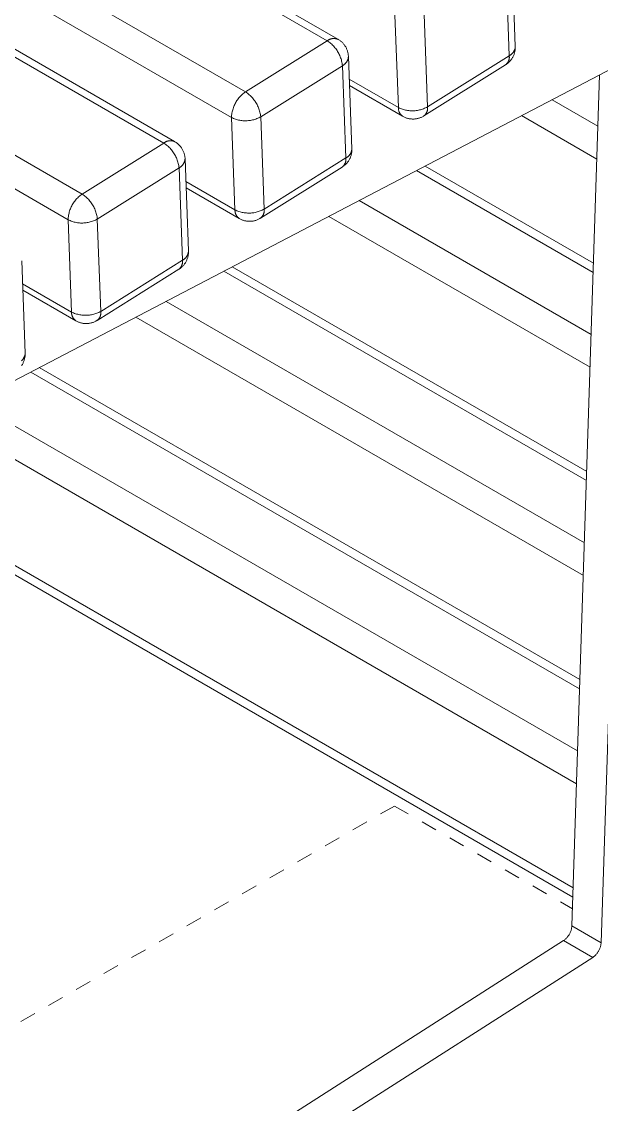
# Model space of a CAD drawing. Header units: inches. Extents: x -16 to 183, y -17 to 123.
# Drawn here: x 44.18 to 47.81, y 3.63 to 10.42 of the extents above; entities that cross this region are included whole.
import ezdxf

# ---------------------------------------------------------------- set-up
doc = ezdxf.new("R2010")
doc.units = ezdxf.units.IN
doc.linetypes.add('HIDDEN', pattern=[1.905, 1.27, -0.635])
doc.layers.add('ZANO_R', color=7, linetype='Continuous', lineweight=0)
doc.layers.add('ZANO_R_przerywana', color=250, linetype='HIDDEN', lineweight=0)

msp = doc.modelspace()

# ---------------------------------------------------------------- linework, layer by layer
at = {"layer": 'ZANO_R'}
for p, q in [((46.08994, 10.29542), (13.35963, 29.19227)), ((13.42876, 29.20065), (46.1574, 10.30476)), ((12.84811, 28.87198), (45.57842, 9.97513)), ((45.49094, 9.81468), (12.76062, 28.71154)), ((12.4057, 28.56006), (45.13434, 9.66417)), ((45.06689, 9.65483), (12.33658, 28.55169)), ((11.82505, 28.23139), (44.55537, 9.33454)), ((44.46788, 9.1741), (11.73757, 28.07095)), ((47.24606, 10.83759), (47.26767, 10.25971)), ((47.2299, 10.2018), (47.20828, 10.77998)), ((46.53561, 9.87709), (46.51399, 10.45527)), ((46.69676, 10.45968), (46.71838, 9.88151)), ((45.57842, 9.97513), (46.08994, 10.29542)), ((46.08994, 10.29542), (46.09177, 10.2968)), ((46.08994, 10.29542), (46.09599, 10.29137)), ((46.09177, 10.2968), (46.09363, 10.29813)), ((46.09363, 10.29813), (46.09554, 10.29938)), ((46.09554, 10.29938), (46.0975, 10.30058)), ((46.09599, 10.29137), (46.10189, 10.28712)), ((46.0975, 10.30058), (46.09949, 10.3017)), ((46.09949, 10.3017), (46.10152, 10.30276)), ((46.10152, 10.30276), (46.10359, 10.30374)), ((46.10189, 10.28712), (46.10764, 10.28267)), ((46.10359, 10.30374), (46.10568, 10.30466)), ((46.10568, 10.30466), (46.10781, 10.3055)), ((46.10764, 10.28267), (46.11324, 10.27801)), ((46.10781, 10.3055), (46.10997, 10.30627)), ((46.10997, 10.30627), (46.11215, 10.30696)), ((46.11215, 10.30696), (46.11435, 10.30758)), ((46.11324, 10.27801), (46.11867, 10.27317)), ((46.11435, 10.30758), (46.11657, 10.30813)), ((46.11657, 10.30813), (46.11881, 10.30859)), ((46.11867, 10.27317), (46.12392, 10.26815)), ((46.11881, 10.30859), (46.12106, 10.30898)), ((46.12106, 10.30898), (46.12333, 10.3093)), ((46.12333, 10.3093), (46.12561, 10.30953)), ((46.12392, 10.26815), (46.129, 10.26294)), ((46.12561, 10.30953), (46.12789, 10.30969)), ((46.12789, 10.30969), (46.13018, 10.30977)), ((46.129, 10.26294), (46.1339, 10.25756)), ((46.13018, 10.30977), (46.13246, 10.30977)), ((46.13246, 10.30977), (46.13475, 10.3097)), ((46.1339, 10.25756), (46.13861, 10.25202)), ((46.13475, 10.3097), (46.13703, 10.30954)), ((46.13703, 10.30954), (46.13931, 10.30931)), ((46.13861, 10.25202), (46.14313, 10.24631)), ((46.13931, 10.30931), (46.14158, 10.309)), ((46.14158, 10.309), (46.14383, 10.30861)), ((46.14313, 10.24631), (46.14744, 10.24045)), ((46.14383, 10.30861), (46.14607, 10.30815)), ((46.14607, 10.30815), (46.1483, 10.30761)), ((46.1483, 10.30761), (46.1505, 10.30699)), ((46.1505, 10.30699), (46.15268, 10.3063)), ((46.15268, 10.3063), (46.15484, 10.30554)), ((46.15484, 10.30554), (46.15697, 10.3047)), ((46.15697, 10.3047), (46.15907, 10.30379)), ((46.15907, 10.30379), (46.16288, 10.30147)), ((46.16288, 10.30147), (46.16662, 10.29902)), ((46.16662, 10.29902), (46.17027, 10.29644)), ((46.17027, 10.29644), (46.17382, 10.29373)), ((46.17382, 10.29373), (46.17728, 10.29091)), ((46.17728, 10.29091), (46.18064, 10.28797)), ((46.18064, 10.28797), (46.1839, 10.28491)), ((46.1839, 10.28491), (46.18705, 10.28174)), ((46.18705, 10.28174), (46.19009, 10.27847)), ((46.19009, 10.27847), (46.19301, 10.27509)), ((46.19301, 10.27509), (46.19582, 10.27161)), ((46.19582, 10.27161), (46.1985, 10.26804)), ((46.1985, 10.26804), (46.20106, 10.26438)), ((46.20106, 10.26438), (46.20349, 10.26063)), ((46.20349, 10.26063), (46.20579, 10.2568)), ((46.20579, 10.2568), (46.20796, 10.25289)), ((46.20796, 10.25289), (46.20998, 10.24891)), ((46.20998, 10.24891), (46.21188, 10.24487)), ((46.21188, 10.24487), (46.21363, 10.24076)), ((47.26491, 10.24363), (47.26421, 10.2414)), ((47.26554, 10.24588), (47.26491, 10.24363)), ((47.26609, 10.24815), (47.26554, 10.24588)), ((47.26656, 10.25044), (47.26609, 10.24815)), ((47.26696, 10.25274), (47.26656, 10.25044)), ((47.26737, 10.24437), (47.26694, 10.23994)), ((47.26727, 10.25506), (47.26696, 10.25274)), ((47.26751, 10.25738), (47.26727, 10.25506)), ((47.26764, 10.24881), (47.26737, 10.24437)), ((47.26767, 10.25971), (47.26751, 10.25738)), ((47.26776, 10.25325), (47.26764, 10.24881)), ((47.26773, 10.2577), (47.26776, 10.25325)), ((46.14744, 10.24045), (46.15155, 10.23445)), ((46.15155, 10.23445), (46.15545, 10.22831)), ((46.15545, 10.22831), (46.15913, 10.22204)), ((46.15913, 10.22204), (46.16259, 10.21564)), ((46.16259, 10.21564), (46.16583, 10.20913)), ((46.16583, 10.20913), (46.16885, 10.20251)), ((46.16885, 10.20251), (46.17163, 10.19578)), ((46.17163, 10.19578), (46.17418, 10.18897)), ((46.17418, 10.18897), (46.17649, 10.18207)), ((46.17649, 10.18207), (46.17856, 10.1751)), ((46.17856, 10.1751), (46.18039, 10.16806)), ((46.21363, 10.24076), (46.21523, 10.23659)), ((46.21523, 10.23659), (46.21669, 10.23237)), ((46.21669, 10.23237), (46.21801, 10.2281)), ((46.21876, 10.17679), (46.2179, 10.17461)), ((46.21801, 10.2281), (46.21918, 10.22379)), ((46.21954, 10.17899), (46.21876, 10.17679)), ((46.21918, 10.22379), (46.22019, 10.21944)), ((46.22024, 10.18122), (46.21954, 10.17899)), ((46.22019, 10.21944), (46.22106, 10.21505)), ((46.22087, 10.18347), (46.22024, 10.18122)), ((46.22142, 10.18574), (46.22087, 10.18347)), ((46.22106, 10.21505), (46.22177, 10.21064)), ((46.22189, 10.18803), (46.22142, 10.18574)), ((46.22177, 10.21064), (46.22234, 10.20621)), ((46.22229, 10.19033), (46.22189, 10.18803)), ((46.2226, 10.19265), (46.22229, 10.19033)), ((46.22234, 10.20621), (46.22274, 10.20176)), ((46.22284, 10.19497), (46.2226, 10.19265)), ((46.22274, 10.20176), (46.223, 10.1973)), ((46.223, 10.1973), (46.22284, 10.19497)), ((46.22301, 10.197), (46.24462, 9.61913)), ((46.71838, 9.88151), (47.2299, 10.2018)), ((47.22816, 10.17641), (47.22754, 10.17437)), ((47.22871, 10.17848), (47.22816, 10.17641)), ((47.22918, 10.18056), (47.22871, 10.17848)), ((47.22959, 10.18266), (47.22918, 10.18056)), ((47.22992, 10.18477), (47.22959, 10.18266)), ((47.23197, 10.20288), (47.2299, 10.2018)), ((47.2299, 10.2018), (47.23016, 10.19968)), ((47.23018, 10.18689), (47.22992, 10.18477)), ((47.23016, 10.19968), (47.23035, 10.19755)), ((47.23036, 10.18902), (47.23018, 10.18689)), ((47.23035, 10.19755), (47.23046, 10.19542)), ((47.23047, 10.19115), (47.23036, 10.18902)), ((47.23046, 10.19542), (47.2305, 10.19328)), ((47.2305, 10.19328), (47.23047, 10.19115)), ((47.234, 10.20404), (47.23197, 10.20288)), ((47.23599, 10.20526), (47.234, 10.20404)), ((47.23794, 10.20655), (47.23599, 10.20526)), ((47.24029, 10.17489), (47.23749, 10.17143)), ((47.23985, 10.20791), (47.23794, 10.20655)), ((47.2417, 10.20933), (47.23985, 10.20791)), ((47.24297, 10.17844), (47.24029, 10.17489)), ((47.24351, 10.21081), (47.2417, 10.20933)), ((47.24553, 10.18208), (47.24297, 10.17844)), ((47.24527, 10.21235), (47.24351, 10.21081)), ((47.24697, 10.21395), (47.24527, 10.21235)), ((47.24796, 10.18581), (47.24553, 10.18208)), ((47.24861, 10.21561), (47.24697, 10.21395)), ((47.25026, 10.18961), (47.24796, 10.18581)), ((47.2502, 10.21733), (47.24861, 10.21561)), ((47.25173, 10.21909), (47.2502, 10.21733)), ((47.25243, 10.1935), (47.25026, 10.18961)), ((47.2532, 10.22091), (47.25173, 10.21909)), ((47.25447, 10.19746), (47.25243, 10.1935)), ((47.25461, 10.22278), (47.2532, 10.22091)), ((47.25636, 10.20148), (47.25447, 10.19746)), ((47.25595, 10.22469), (47.25461, 10.22278)), ((47.25723, 10.22665), (47.25595, 10.22469)), ((47.25812, 10.20557), (47.25636, 10.20148)), ((47.25844, 10.22865), (47.25723, 10.22665)), ((47.25974, 10.20971), (47.25812, 10.20557)), ((47.25958, 10.23069), (47.25844, 10.22865)), ((47.26065, 10.23276), (47.25958, 10.23069)), ((47.26121, 10.21391), (47.25974, 10.20971)), ((47.26165, 10.23488), (47.26065, 10.23276)), ((47.26253, 10.21816), (47.26121, 10.21391)), ((47.26258, 10.23702), (47.26165, 10.23488)), ((47.26371, 10.22245), (47.26253, 10.21816)), ((47.26343, 10.2392), (47.26258, 10.23702)), ((47.26421, 10.2414), (47.26343, 10.2392)), ((47.26475, 10.22678), (47.26371, 10.22245)), ((47.26563, 10.23114), (47.26475, 10.22678)), ((47.26636, 10.23553), (47.26563, 10.23114)), ((47.26694, 10.23994), (47.26636, 10.23553)), ((47.93281, 10.15339), (43.17264, 7.6649)), ((46.18523, 10.13939), (45.6737, 9.8191)), ((46.18039, 10.16806), (46.18197, 10.16096)), ((46.18197, 10.16096), (46.1833, 10.15381)), ((46.1833, 10.15381), (46.18439, 10.14661)), ((46.18439, 10.14661), (46.18523, 10.13939)), ((46.1873, 10.14047), (46.18523, 10.13939)), ((46.20685, 9.56121), (46.18523, 10.13939)), ((46.18933, 10.14163), (46.1873, 10.14047)), ((46.19132, 10.14285), (46.18933, 10.14163)), ((46.19327, 10.14414), (46.19132, 10.14285)), ((46.19518, 10.1455), (46.19327, 10.14414)), ((46.19703, 10.14692), (46.19518, 10.1455)), ((46.19884, 10.1484), (46.19703, 10.14692)), ((46.20059, 10.14994), (46.19884, 10.1484)), ((46.2023, 10.15154), (46.20059, 10.14994)), ((46.20394, 10.1532), (46.2023, 10.15154)), ((46.20553, 10.15492), (46.20394, 10.1532)), ((46.20706, 10.15668), (46.20553, 10.15492)), ((46.20853, 10.1585), (46.20706, 10.15668)), ((46.20994, 10.16037), (46.20853, 10.1585)), ((46.21128, 10.16228), (46.20994, 10.16037)), ((46.21256, 10.16424), (46.21128, 10.16228)), ((46.21377, 10.16624), (46.21256, 10.16424)), ((46.21491, 10.16828), (46.21377, 10.16624)), ((46.21598, 10.17035), (46.21491, 10.16828)), ((46.21698, 10.17247), (46.21598, 10.17035)), ((46.2179, 10.17461), (46.21698, 10.17247)), ((47.20709, 10.145), (46.69591, 9.82492)), ((47.20875, 10.14635), (47.20709, 10.145)), ((47.21116, 10.14765), (47.20743, 10.14521)), ((47.21036, 10.14776), (47.20875, 10.14635)), ((47.21191, 10.14922), (47.21036, 10.14776)), ((47.21479, 10.15021), (47.21116, 10.14765)), ((47.21342, 10.15073), (47.21191, 10.14922)), ((47.21487, 10.1523), (47.21342, 10.15073)), ((47.21834, 10.1529), (47.21479, 10.15021)), ((47.21627, 10.15392), (47.21487, 10.1523)), ((47.2176, 10.15558), (47.21627, 10.15392)), ((47.21888, 10.15729), (47.2176, 10.15558)), ((47.22179, 10.15571), (47.21834, 10.1529)), ((47.2201, 10.15904), (47.21888, 10.15729)), ((47.22126, 10.16084), (47.2201, 10.15904)), ((47.22236, 10.16267), (47.22126, 10.16084)), ((47.22514, 10.15864), (47.22179, 10.15571)), ((47.22339, 10.16454), (47.22236, 10.16267)), ((47.22435, 10.16645), (47.22339, 10.16454)), ((47.22525, 10.16839), (47.22435, 10.16645)), ((47.22839, 10.16167), (47.22514, 10.15864)), ((47.22608, 10.17035), (47.22525, 10.16839)), ((47.22684, 10.17235), (47.22608, 10.17035)), ((47.22754, 10.17437), (47.22684, 10.17235)), ((47.23154, 10.16482), (47.22839, 10.16167)), ((47.23457, 10.16808), (47.23154, 10.16482)), ((47.23749, 10.17143), (47.23457, 10.16808)), ((47.80522, 4.64388), (47.98348, 10.11706)), ((46.22834, 10.0545), (46.53561, 9.87709)), ((47.62237, 4.74945), (47.79604, 10.08189)), ((45.5727, 9.97105), (45.57842, 9.97513)), ((45.57842, 9.97513), (45.58446, 9.97108)), ((46.56169, 9.82267), (46.22984, 10.01426)), ((45.51381, 9.90228), (45.51718, 9.90845)), ((45.51718, 9.90845), (45.52075, 9.91449)), ((45.52075, 9.91449), (45.52453, 9.92041)), ((45.52453, 9.92041), (45.52852, 9.92619)), ((45.52852, 9.92619), (45.53271, 9.93183)), ((45.53271, 9.93183), (45.53709, 9.93732)), ((45.53709, 9.93732), (45.54165, 9.94266)), ((45.54165, 9.94266), (45.54641, 9.94783)), ((45.54641, 9.94783), (45.55133, 9.95284)), ((45.55133, 9.95284), (45.55643, 9.95767)), ((45.55643, 9.95767), (45.5617, 9.96232)), ((45.5617, 9.96232), (45.56712, 9.96678)), ((45.56712, 9.96678), (45.5727, 9.97105)), ((45.58446, 9.97108), (45.59037, 9.96683)), ((45.59037, 9.96683), (45.59612, 9.96237)), ((45.59612, 9.96237), (45.60171, 9.95772)), ((45.60171, 9.95772), (45.60714, 9.95288)), ((45.60714, 9.95288), (45.6124, 9.94785)), ((45.6124, 9.94785), (45.61748, 9.94265)), ((45.61748, 9.94265), (45.62238, 9.93727)), ((45.62238, 9.93727), (45.62709, 9.93172)), ((45.62709, 9.93172), (45.6316, 9.92602)), ((45.6316, 9.92602), (45.63591, 9.92016)), ((45.63591, 9.92016), (45.64002, 9.91416)), ((45.64002, 9.91416), (45.64392, 9.90802)), ((45.64392, 9.90802), (45.6476, 9.90174)), ((47.49784, 9.926), (47.78555, 9.75989)), ((45.49183, 9.8287), (45.49265, 9.83568)), ((45.49265, 9.83568), (45.4937, 9.84262)), ((45.4937, 9.84262), (45.495, 9.84952)), ((45.495, 9.84952), (45.49654, 9.85638)), ((45.49654, 9.85638), (45.49831, 9.86317)), ((45.49831, 9.86317), (45.50032, 9.8699)), ((45.50032, 9.8699), (45.50257, 9.87656)), ((45.50257, 9.87656), (45.50504, 9.88313)), ((45.50504, 9.88313), (45.50774, 9.88962)), ((45.50774, 9.88962), (45.51067, 9.896)), ((45.51067, 9.896), (45.51381, 9.90228)), ((45.6476, 9.90174), (45.65107, 9.89535)), ((45.65107, 9.89535), (45.65431, 9.88883)), ((45.65431, 9.88883), (45.65732, 9.88221)), ((45.65732, 9.88221), (45.6601, 9.87549)), ((45.6601, 9.87549), (45.66265, 9.86868)), ((45.66265, 9.86868), (45.66496, 9.86178)), ((45.66496, 9.86178), (45.66703, 9.85481)), ((45.66703, 9.85481), (45.66886, 9.84776)), ((45.66886, 9.84776), (45.67044, 9.84066)), ((45.67044, 9.84066), (45.67178, 9.83351)), ((46.53553, 9.8749), (46.53561, 9.87709)), ((46.53553, 9.87271), (46.53553, 9.8749)), ((46.53561, 9.87052), (46.53553, 9.87271)), ((46.54174, 9.87416), (46.53561, 9.87709)), ((46.53576, 9.86833), (46.53561, 9.87052)), ((46.536, 9.86615), (46.53576, 9.86833)), ((46.5363, 9.86398), (46.536, 9.86615)), ((46.53668, 9.86182), (46.5363, 9.86398)), ((46.53714, 9.85967), (46.53668, 9.86182)), ((46.53767, 9.85754), (46.53714, 9.85967)), ((46.53827, 9.85544), (46.53767, 9.85754)), ((46.53895, 9.85335), (46.53827, 9.85544)), ((46.5397, 9.85129), (46.53895, 9.85335)), ((46.54052, 9.84926), (46.5397, 9.85129)), ((46.54141, 9.84725), (46.54052, 9.84926)), ((46.54238, 9.84528), (46.54141, 9.84725)), ((46.54796, 9.87144), (46.54174, 9.87416)), ((46.5434, 9.84334), (46.54238, 9.84528)), ((46.5445, 9.84144), (46.5434, 9.84334)), ((46.54566, 9.83958), (46.5445, 9.84144)), ((46.54689, 9.83776), (46.54566, 9.83958)), ((46.54818, 9.83599), (46.54689, 9.83776)), ((46.55428, 9.86894), (46.54796, 9.87144)), ((46.54952, 9.83426), (46.54818, 9.83599)), ((46.56068, 9.86666), (46.55428, 9.86894)), ((46.56716, 9.8646), (46.56068, 9.86666)), ((46.57371, 9.86277), (46.56716, 9.8646)), ((46.58031, 9.86118), (46.57371, 9.86277)), ((46.58697, 9.85981), (46.58031, 9.86118)), ((46.59367, 9.85867), (46.58697, 9.85981)), ((46.60041, 9.85777), (46.59367, 9.85867)), ((46.60717, 9.85711), (46.60041, 9.85777)), ((46.61395, 9.85668), (46.60717, 9.85711)), ((46.62075, 9.85649), (46.61395, 9.85668)), ((46.62754, 9.85653), (46.62075, 9.85649)), ((46.63433, 9.85682), (46.62754, 9.85653)), ((46.64111, 9.85734), (46.63433, 9.85682)), ((46.64786, 9.85809), (46.64111, 9.85734)), ((46.65458, 9.85908), (46.64786, 9.85809)), ((46.66127, 9.86031), (46.65458, 9.85908)), ((46.66791, 9.86176), (46.66127, 9.86031)), ((46.67449, 9.86345), (46.66791, 9.86176)), ((46.68101, 9.86536), (46.67449, 9.86345)), ((46.68746, 9.86751), (46.68101, 9.86536)), ((46.69383, 9.86987), (46.68746, 9.86751)), ((46.70012, 9.87246), (46.69383, 9.86987)), ((46.70631, 9.87526), (46.70012, 9.87246)), ((46.70731, 9.83694), (46.70607, 9.83531)), ((46.7124, 9.87828), (46.70631, 9.87526)), ((46.70849, 9.83861), (46.70731, 9.83694)), ((46.70962, 9.84033), (46.70849, 9.83861)), ((46.71068, 9.84207), (46.70962, 9.84033)), ((46.71169, 9.84386), (46.71068, 9.84207)), ((46.71264, 9.84567), (46.71169, 9.84386)), ((46.71838, 9.88151), (46.7124, 9.87828)), ((46.71352, 9.84752), (46.71264, 9.84567)), ((46.71434, 9.84939), (46.71352, 9.84752)), ((46.7151, 9.8513), (46.71434, 9.84939)), ((46.71579, 9.85322), (46.7151, 9.8513)), ((46.71642, 9.85517), (46.71579, 9.85322)), ((46.71698, 9.85714), (46.71642, 9.85517)), ((46.71747, 9.85913), (46.71698, 9.85714)), ((46.7179, 9.86113), (46.71747, 9.85913)), ((46.71826, 9.86315), (46.7179, 9.86113)), ((46.71855, 9.86517), (46.71826, 9.86315)), ((46.71838, 9.88151), (46.71864, 9.87948)), ((46.71877, 9.86721), (46.71855, 9.86517)), ((46.71864, 9.87948), (46.71883, 9.87744)), ((46.71892, 9.86925), (46.71877, 9.86721)), ((46.71883, 9.87744), (46.71896, 9.87539)), ((46.719, 9.8713), (46.71892, 9.86925)), ((46.71896, 9.87539), (46.71902, 9.87335)), ((46.71902, 9.87335), (46.719, 9.8713)), ((45.49094, 9.81468), (45.49126, 9.8217)), ((45.49706, 9.81175), (45.49094, 9.81468)), ((45.51256, 9.23651), (45.49094, 9.81468)), ((45.49126, 9.8217), (45.49183, 9.8287)), ((45.50329, 9.80903), (45.49706, 9.81175)), ((45.50961, 9.80653), (45.50329, 9.80903)), ((45.51601, 9.80425), (45.50961, 9.80653)), ((45.52249, 9.80219), (45.51601, 9.80425)), ((45.52904, 9.80036), (45.52249, 9.80219)), ((45.53564, 9.79876), (45.52904, 9.80036)), ((45.5423, 9.7974), (45.53564, 9.79876)), ((45.549, 9.79626), (45.5423, 9.7974)), ((45.55573, 9.79536), (45.549, 9.79626)), ((45.5625, 9.7947), (45.55573, 9.79536)), ((45.56928, 9.79427), (45.5625, 9.7947)), ((45.57607, 9.79408), (45.56928, 9.79427)), ((45.58287, 9.79412), (45.57607, 9.79408)), ((45.58966, 9.79441), (45.58287, 9.79412)), ((45.59644, 9.79493), (45.58966, 9.79441)), ((45.60319, 9.79568), (45.59644, 9.79493)), ((45.60991, 9.79667), (45.60319, 9.79568)), ((45.6166, 9.79789), (45.60991, 9.79667)), ((45.62324, 9.79935), (45.6166, 9.79789)), ((45.62982, 9.80104), (45.62324, 9.79935)), ((45.63634, 9.80295), (45.62982, 9.80104)), ((45.64279, 9.80509), (45.63634, 9.80295)), ((45.64916, 9.80746), (45.64279, 9.80509)), ((45.65544, 9.81005), (45.64916, 9.80746)), ((45.66164, 9.81285), (45.65544, 9.81005)), ((45.66772, 9.81587), (45.66164, 9.81285)), ((45.6737, 9.8191), (45.66772, 9.81587)), ((45.67178, 9.83351), (45.67287, 9.82632)), ((45.67287, 9.82632), (45.6737, 9.8191)), ((45.6737, 9.8191), (45.69532, 9.24092)), ((46.55093, 9.83258), (46.54952, 9.83426)), ((46.5524, 9.83095), (46.55093, 9.83258)), ((46.55392, 9.82937), (46.5524, 9.83095)), ((46.5555, 9.82784), (46.55392, 9.82937)), ((46.55713, 9.82637), (46.5555, 9.82784)), ((46.5588, 9.82496), (46.55713, 9.82637)), ((46.56053, 9.82361), (46.5588, 9.82496)), ((46.5623, 9.82232), (46.56053, 9.82361)), ((46.56621, 9.82015), (46.5623, 9.82232)), ((46.57019, 9.81812), (46.56621, 9.82015)), ((46.57424, 9.81623), (46.57019, 9.81812)), ((46.57836, 9.81447), (46.57424, 9.81623)), ((46.58253, 9.81287), (46.57836, 9.81447)), ((46.58675, 9.8114), (46.58253, 9.81287)), ((46.59102, 9.81009), (46.58675, 9.8114)), ((46.59534, 9.80892), (46.59102, 9.81009)), ((46.59969, 9.8079), (46.59534, 9.80892)), ((46.60408, 9.80703), (46.59969, 9.8079)), ((46.60849, 9.80632), (46.60408, 9.80703)), ((46.61292, 9.80576), (46.60849, 9.80632)), ((46.61738, 9.80535), (46.61292, 9.80576)), ((46.62184, 9.8051), (46.61738, 9.80535)), ((46.62631, 9.805), (46.62184, 9.8051)), ((46.63078, 9.80505), (46.62631, 9.805)), ((46.63524, 9.80526), (46.63078, 9.80505)), ((46.6397, 9.80563), (46.63524, 9.80526)), ((46.64414, 9.80614), (46.6397, 9.80563)), ((46.64856, 9.80681), (46.64414, 9.80614)), ((46.65295, 9.80764), (46.64856, 9.80681)), ((46.65732, 9.80861), (46.65295, 9.80764)), ((46.66164, 9.80974), (46.65732, 9.80861)), ((46.66593, 9.81101), (46.66164, 9.80974)), ((46.67017, 9.81243), (46.66593, 9.81101)), ((46.67435, 9.814), (46.67017, 9.81243)), ((46.67848, 9.81571), (46.67435, 9.814)), ((46.68255, 9.81756), (46.67848, 9.81571)), ((46.68655, 9.81955), (46.68255, 9.81756)), ((46.69048, 9.82168), (46.68655, 9.81955)), ((46.69434, 9.82394), (46.69048, 9.82168)), ((46.69596, 9.8252), (46.69433, 9.82396)), ((46.69755, 9.82649), (46.69596, 9.8252)), ((46.69909, 9.82784), (46.69755, 9.82649)), ((46.70058, 9.82924), (46.69909, 9.82784)), ((46.70203, 9.83069), (46.70058, 9.82924)), ((46.70343, 9.83218), (46.70203, 9.83069)), ((46.70478, 9.83373), (46.70343, 9.83218)), ((46.70607, 9.83531), (46.70478, 9.83373)), ((47.77886, 9.55449), (47.30763, 9.82656)), ((44.55537, 9.33454), (45.06689, 9.65483)), ((45.06689, 9.65483), (45.06871, 9.65622)), ((45.06689, 9.65483), (45.07294, 9.65079)), ((45.06871, 9.65622), (45.07058, 9.65754)), ((45.07058, 9.65754), (45.07249, 9.6588)), ((45.07249, 9.6588), (45.07445, 9.65999)), ((45.07294, 9.65079), (45.07884, 9.64653)), ((45.07445, 9.65999), (45.07644, 9.66111)), ((45.07644, 9.66111), (45.07847, 9.66217)), ((45.07847, 9.66217), (45.08053, 9.66315)), ((45.07884, 9.64653), (45.08459, 9.64208)), ((45.08053, 9.66315), (45.08263, 9.66407)), ((45.08263, 9.66407), (45.08476, 9.66491)), ((45.08459, 9.64208), (45.09018, 9.63743)), ((45.08476, 9.66491), (45.08691, 9.66568)), ((45.08691, 9.66568), (45.08909, 9.66637)), ((45.08909, 9.66637), (45.0913, 9.66699)), ((45.09018, 9.63743), (45.09561, 9.63259)), ((45.0913, 9.66699), (45.09352, 9.66754)), ((45.09352, 9.66754), (45.09576, 9.66801)), ((45.09561, 9.63259), (45.10087, 9.62756)), ((45.09576, 9.66801), (45.09801, 9.6684)), ((45.09801, 9.6684), (45.10028, 9.66871)), ((45.10028, 9.66871), (45.10256, 9.66895)), ((45.10256, 9.66895), (45.10484, 9.6691)), ((45.10484, 9.6691), (45.10712, 9.66918)), ((45.10712, 9.66918), (45.10941, 9.66919)), ((45.10941, 9.66919), (45.1117, 9.66911)), ((45.1117, 9.66911), (45.11398, 9.66896)), ((45.11398, 9.66896), (45.11626, 9.66872)), ((45.11626, 9.66872), (45.11853, 9.66841)), ((45.11853, 9.66841), (45.12078, 9.66803)), ((45.12078, 9.66803), (45.12302, 9.66756)), ((45.12302, 9.66756), (45.12524, 9.66702)), ((45.12524, 9.66702), (45.12745, 9.6664)), ((45.12745, 9.6664), (45.12963, 9.66571)), ((45.12963, 9.66571), (45.13179, 9.66495)), ((45.13179, 9.66495), (45.13391, 9.66411)), ((45.13391, 9.66411), (45.13601, 9.6632)), ((45.13602, 9.6632), (45.13983, 9.66088)), ((45.13983, 9.66088), (45.14357, 9.65843)), ((45.14357, 9.65843), (45.14721, 9.65585)), ((45.14721, 9.65585), (45.15077, 9.65315)), ((45.15077, 9.65315), (45.15423, 9.65032)), ((45.15423, 9.65032), (45.15759, 9.64738)), ((45.15759, 9.64738), (45.16085, 9.64432)), ((45.16085, 9.64432), (45.164, 9.64115)), ((45.164, 9.64115), (45.16704, 9.63788)), ((45.16704, 9.63788), (45.16996, 9.6345)), ((45.16996, 9.6345), (45.17277, 9.63102)), ((45.10087, 9.62756), (45.10595, 9.62235)), ((45.10595, 9.62235), (45.11085, 9.61697)), ((45.11085, 9.61697), (45.11556, 9.61143)), ((45.11556, 9.61143), (45.12007, 9.60572)), ((45.12007, 9.60572), (45.12439, 9.59987)), ((45.12439, 9.59987), (45.1285, 9.59386)), ((45.1285, 9.59386), (45.13239, 9.58772)), ((45.13239, 9.58772), (45.13608, 9.58145)), ((45.13608, 9.58145), (45.13954, 9.57505)), ((45.13954, 9.57505), (45.14278, 9.56854)), ((45.14278, 9.56854), (45.1458, 9.56192)), ((45.17277, 9.63102), (45.17545, 9.62745)), ((45.17545, 9.62745), (45.17801, 9.62379)), ((45.17801, 9.62379), (45.18044, 9.62004)), ((45.18044, 9.62004), (45.18274, 9.61621)), ((45.18274, 9.61621), (45.1849, 9.61231)), ((45.1849, 9.61231), (45.18693, 9.60833)), ((45.18693, 9.60833), (45.18882, 9.60428)), ((45.18882, 9.60428), (45.19057, 9.60017)), ((45.19057, 9.60017), (45.19218, 9.596)), ((45.19218, 9.596), (45.19364, 9.59178)), ((45.19364, 9.59178), (45.19496, 9.58751)), ((45.19496, 9.58751), (45.19612, 9.5832)), ((45.19612, 9.5832), (45.19714, 9.57885)), ((45.19714, 9.57885), (45.19801, 9.57447)), ((45.19801, 9.57447), (45.19872, 9.57006)), ((45.19872, 9.57006), (45.19928, 9.56562)), ((45.19928, 9.56562), (45.19969, 9.56118)), ((46.21294, 9.56468), (46.21095, 9.56345)), ((46.21489, 9.56597), (46.21294, 9.56468)), ((46.2168, 9.56732), (46.21489, 9.56597)), ((46.21865, 9.56874), (46.2168, 9.56732)), ((46.22046, 9.57022), (46.21865, 9.56874)), ((46.22221, 9.57177), (46.22046, 9.57022)), ((46.22392, 9.57337), (46.22221, 9.57177)), ((46.22556, 9.57502), (46.22392, 9.57337)), ((46.22715, 9.57674), (46.22556, 9.57502)), ((46.22868, 9.5785), (46.22715, 9.57674)), ((46.23015, 9.58032), (46.22868, 9.5785)), ((46.23156, 9.58219), (46.23015, 9.58032)), ((46.2329, 9.5841), (46.23156, 9.58219)), ((46.23418, 9.58606), (46.2329, 9.5841)), ((46.23507, 9.56498), (46.23331, 9.56089)), ((46.23539, 9.58806), (46.23418, 9.58606)), ((46.23668, 9.56913), (46.23507, 9.56498)), ((46.23653, 9.5901), (46.23539, 9.58806)), ((46.2376, 9.59218), (46.23653, 9.5901)), ((46.23816, 9.57332), (46.23668, 9.56913)), ((46.2386, 9.59429), (46.2376, 9.59218)), ((46.23948, 9.57757), (46.23816, 9.57332)), ((46.23952, 9.59643), (46.2386, 9.59429)), ((46.24066, 9.58186), (46.23948, 9.57757)), ((46.24038, 9.59861), (46.23952, 9.59643)), ((46.24116, 9.60081), (46.24038, 9.59861)), ((46.24169, 9.58619), (46.24066, 9.58186)), ((46.24186, 9.60304), (46.24116, 9.60081)), ((46.24258, 9.59055), (46.24169, 9.58619)), ((46.24249, 9.60529), (46.24186, 9.60304)), ((46.24304, 9.60756), (46.24249, 9.60529)), ((46.24331, 9.59494), (46.24258, 9.59055)), ((46.24351, 9.60985), (46.24304, 9.60756)), ((46.24389, 9.59935), (46.24331, 9.59494)), ((46.24391, 9.61216), (46.24351, 9.60985)), ((46.24432, 9.60378), (46.24389, 9.59935)), ((46.24422, 9.61447), (46.24391, 9.61216)), ((46.24446, 9.6168), (46.24422, 9.61447)), ((46.24459, 9.60822), (46.24432, 9.60378)), ((46.24462, 9.61913), (46.24446, 9.6168)), ((46.24471, 9.61267), (46.24459, 9.60822)), ((46.24468, 9.61712), (46.24471, 9.61267)), ((45.16218, 9.4988), (44.65065, 9.17851)), ((45.1458, 9.56192), (45.14858, 9.5552)), ((45.14858, 9.5552), (45.15113, 9.54838)), ((45.15113, 9.54838), (45.15344, 9.54149)), ((45.15344, 9.54149), (45.15551, 9.53451)), ((45.15551, 9.53451), (45.15733, 9.52747)), ((45.15733, 9.52747), (45.15892, 9.52037)), ((45.15892, 9.52037), (45.16025, 9.51322)), ((45.16025, 9.51322), (45.16134, 9.50603)), ((45.16134, 9.50603), (45.16218, 9.4988)), ((45.16425, 9.49989), (45.16218, 9.4988)), ((45.1838, 8.92062), (45.16218, 9.4988)), ((45.16628, 9.50104), (45.16425, 9.49989)), ((45.16827, 9.50226), (45.16628, 9.50104)), ((45.17022, 9.50355), (45.16827, 9.50226)), ((45.17212, 9.50491), (45.17022, 9.50355)), ((45.17398, 9.50633), (45.17212, 9.50491)), ((45.17579, 9.50781), (45.17398, 9.50633)), ((45.17754, 9.50935), (45.17579, 9.50781)), ((45.17924, 9.51096), (45.17754, 9.50935)), ((45.18089, 9.51261), (45.17924, 9.51096)), ((45.18248, 9.51433), (45.18089, 9.51261)), ((45.18401, 9.51609), (45.18248, 9.51433)), ((45.18548, 9.51791), (45.18401, 9.51609)), ((45.18689, 9.51978), (45.18548, 9.51791)), ((45.18823, 9.52169), (45.18689, 9.51978)), ((45.18951, 9.52365), (45.18823, 9.52169)), ((45.19071, 9.52565), (45.18951, 9.52365)), ((45.19186, 9.52769), (45.19071, 9.52565)), ((45.19293, 9.52976), (45.19186, 9.52769)), ((45.19393, 9.53188), (45.19293, 9.52976)), ((45.19485, 9.53402), (45.19393, 9.53188)), ((45.19571, 9.5362), (45.19485, 9.53402)), ((45.19648, 9.5384), (45.19571, 9.5362)), ((45.19719, 9.54063), (45.19648, 9.5384)), ((45.19782, 9.54288), (45.19719, 9.54063)), ((45.19837, 9.54515), (45.19782, 9.54288)), ((45.19884, 9.54744), (45.19837, 9.54515)), ((45.19923, 9.54974), (45.19884, 9.54744)), ((45.19955, 9.55206), (45.19923, 9.54974)), ((45.19979, 9.55438), (45.19955, 9.55206)), ((45.19969, 9.56118), (45.19995, 9.55672)), ((45.19995, 9.55672), (45.19979, 9.55438)), ((45.19996, 9.55642), (45.22157, 8.97854)), ((46.18404, 9.50441), (45.67286, 9.18433)), ((45.69532, 9.24092), (46.20685, 9.56121)), ((46.1857, 9.50576), (46.18404, 9.50441)), ((46.18811, 9.50706), (46.18438, 9.50463)), ((46.1873, 9.50717), (46.1857, 9.50576)), ((46.18886, 9.50863), (46.1873, 9.50717)), ((46.19174, 9.50963), (46.18811, 9.50706)), ((46.19037, 9.51015), (46.18886, 9.50863)), ((46.19182, 9.51171), (46.19037, 9.51015)), ((46.19529, 9.51231), (46.19174, 9.50963)), ((46.19321, 9.51333), (46.19182, 9.51171)), ((46.19455, 9.51499), (46.19321, 9.51333)), ((46.19583, 9.5167), (46.19455, 9.51499)), ((46.19874, 9.51512), (46.19529, 9.51231)), ((46.19705, 9.51846), (46.19583, 9.5167)), ((46.19821, 9.52025), (46.19705, 9.51846)), ((46.19931, 9.52208), (46.19821, 9.52025)), ((46.20209, 9.51805), (46.19874, 9.51512)), ((46.20034, 9.52395), (46.19931, 9.52208)), ((46.2013, 9.52586), (46.20034, 9.52395)), ((46.2022, 9.5278), (46.2013, 9.52586)), ((46.20534, 9.52109), (46.20209, 9.51805)), ((46.20303, 9.52977), (46.2022, 9.5278)), ((46.20379, 9.53176), (46.20303, 9.52977)), ((46.20448, 9.53378), (46.20379, 9.53176)), ((46.2051, 9.53583), (46.20448, 9.53378)), ((46.20565, 9.53789), (46.2051, 9.53583)), ((46.20848, 9.52423), (46.20534, 9.52109)), ((46.20613, 9.53997), (46.20565, 9.53789)), ((46.20654, 9.54207), (46.20613, 9.53997)), ((46.20687, 9.54418), (46.20654, 9.54207)), ((46.20892, 9.5623), (46.20685, 9.56121)), ((46.20685, 9.56121), (46.20711, 9.55909)), ((46.20712, 9.5463), (46.20687, 9.54418)), ((46.20711, 9.55909), (46.2073, 9.55696)), ((46.20731, 9.54843), (46.20712, 9.5463)), ((46.2073, 9.55696), (46.20741, 9.55483)), ((46.20742, 9.55056), (46.20731, 9.54843)), ((46.20741, 9.55483), (46.20745, 9.5527)), ((46.20745, 9.5527), (46.20742, 9.55056)), ((46.21152, 9.52749), (46.20848, 9.52423)), ((46.21095, 9.56345), (46.20892, 9.5623)), ((46.21444, 9.53085), (46.21152, 9.52749)), ((46.21724, 9.5343), (46.21444, 9.53085)), ((46.21992, 9.53785), (46.21724, 9.5343)), ((46.22248, 9.54149), (46.21992, 9.53785)), ((46.22491, 9.54522), (46.22248, 9.54149)), ((46.22721, 9.54903), (46.22491, 9.54522)), ((46.22938, 9.55291), (46.22721, 9.54903)), ((46.23141, 9.55687), (46.22938, 9.55291)), ((46.23331, 9.56089), (46.23141, 9.55687)), ((46.70356, 9.51077), (47.75762, 8.9022)), ((47.75574, 8.84458), (46.65019, 9.48287)), ((45.20529, 9.41391), (45.51256, 9.23651)), ((45.53864, 9.18209), (45.20679, 9.37368)), ((44.50966, 9.29125), (44.51403, 9.29674)), ((44.51403, 9.29674), (44.5186, 9.30207)), ((44.5186, 9.30207), (44.52335, 9.30724)), ((44.52335, 9.30724), (44.52828, 9.31225)), ((44.52828, 9.31225), (44.53338, 9.31708)), ((44.53338, 9.31708), (44.53865, 9.32173)), ((44.53865, 9.32173), (44.54407, 9.32619)), ((44.54407, 9.32619), (44.54965, 9.33046)), ((44.54965, 9.33046), (44.55537, 9.33454)), ((44.55537, 9.33454), (44.56141, 9.33049)), ((44.56141, 9.33049), (44.56731, 9.32624)), ((44.56731, 9.32624), (44.57307, 9.32178)), ((44.57307, 9.32178), (44.57866, 9.31713)), ((44.57866, 9.31713), (44.58409, 9.31229)), ((44.58409, 9.31229), (44.58935, 9.30726)), ((44.58935, 9.30726), (44.59443, 9.30206)), ((44.59443, 9.30206), (44.59932, 9.29668)), ((44.59932, 9.29668), (44.60403, 9.29114)), ((46.2897, 9.29441), (47.74307, 8.45532)), ((44.47526, 9.22259), (44.47727, 9.22932)), ((44.47727, 9.22932), (44.47952, 9.23597)), ((44.47952, 9.23597), (44.48199, 9.24254)), ((44.48199, 9.24254), (44.48469, 9.24903)), ((44.48469, 9.24903), (44.48762, 9.25541)), ((44.48762, 9.25541), (44.49076, 9.26169)), ((44.49076, 9.26169), (44.49412, 9.26786)), ((44.49412, 9.26786), (44.4977, 9.27391)), ((44.4977, 9.27391), (44.50148, 9.27982)), ((44.50148, 9.27982), (44.50547, 9.28561)), ((44.50547, 9.28561), (44.50966, 9.29125)), ((44.60403, 9.29114), (44.60855, 9.28543)), ((44.60855, 9.28543), (44.61286, 9.27957)), ((44.61286, 9.27957), (44.61697, 9.27357)), ((44.61697, 9.27357), (44.62087, 9.26743)), ((44.62087, 9.26743), (44.62455, 9.26116)), ((44.62455, 9.26116), (44.62802, 9.25476)), ((44.62802, 9.25476), (44.63126, 9.24825)), ((44.63126, 9.24825), (44.63427, 9.24162)), ((44.63427, 9.24162), (44.63705, 9.2349)), ((44.63705, 9.2349), (44.6396, 9.22809)), ((44.6396, 9.22809), (44.64191, 9.22119)), ((45.51248, 9.23432), (45.51256, 9.23651)), ((45.51248, 9.23212), (45.51248, 9.23432)), ((45.51256, 9.22993), (45.51248, 9.23212)), ((45.51868, 9.23357), (45.51256, 9.23651)), ((45.51271, 9.22774), (45.51256, 9.22993)), ((45.51294, 9.22556), (45.51271, 9.22774)), ((45.51325, 9.22339), (45.51294, 9.22556)), ((45.52491, 9.23085), (45.51868, 9.23357)), ((45.53123, 9.22835), (45.52491, 9.23085)), ((45.53763, 9.22607), (45.53123, 9.22835)), ((45.54411, 9.22401), (45.53763, 9.22607)), ((45.66441, 9.22692), (45.65796, 9.22478)), ((45.67078, 9.22928), (45.66441, 9.22692)), ((45.67706, 9.23187), (45.67078, 9.22928)), ((45.68326, 9.23467), (45.67706, 9.23187)), ((45.68934, 9.23769), (45.68326, 9.23467)), ((45.69532, 9.24092), (45.68934, 9.23769)), ((45.69532, 9.24092), (45.69559, 9.23889)), ((45.69572, 9.22662), (45.6955, 9.22459)), ((45.69559, 9.23889), (45.69578, 9.23685)), ((45.69587, 9.22866), (45.69572, 9.22662)), ((45.69578, 9.23685), (45.69591, 9.23481)), ((45.69595, 9.23071), (45.69587, 9.22866)), ((45.69591, 9.23481), (45.69596, 9.23276)), ((45.69596, 9.23276), (45.69595, 9.23071)), ((44.46788, 9.1741), (44.46821, 9.18111)), ((44.47401, 9.17116), (44.46788, 9.1741)), ((44.4895, 8.59592), (44.46788, 9.1741)), ((44.46821, 9.18111), (44.46878, 9.18811)), ((44.46878, 9.18811), (44.4696, 9.19509)), ((44.4696, 9.19509), (44.47065, 9.20203)), ((44.47065, 9.20203), (44.47195, 9.20894)), ((44.47195, 9.20894), (44.47349, 9.21579)), ((44.47349, 9.21579), (44.47526, 9.22259)), ((44.48024, 9.16844), (44.47401, 9.17116)), ((44.48656, 9.16594), (44.48024, 9.16844)), ((44.49296, 9.16366), (44.48656, 9.16594)), ((44.49944, 9.1616), (44.49296, 9.16366)), ((44.50598, 9.15978), (44.49944, 9.1616)), ((44.51259, 9.15818), (44.50598, 9.15978)), ((44.51925, 9.15681), (44.51259, 9.15818)), ((44.59355, 9.15731), (44.58686, 9.15608)), ((44.60018, 9.15876), (44.59355, 9.15731)), ((44.60677, 9.16045), (44.60018, 9.15876)), ((44.61329, 9.16237), (44.60677, 9.16045)), ((44.61974, 9.16451), (44.61329, 9.16237)), ((44.62611, 9.16687), (44.61974, 9.16451)), ((44.63239, 9.16946), (44.62611, 9.16687)), ((44.63858, 9.17226), (44.63239, 9.16946)), ((44.64467, 9.17528), (44.63858, 9.17226)), ((44.64191, 9.22119), (44.64398, 9.21422)), ((44.64398, 9.21422), (44.64581, 9.20718)), ((44.65065, 9.17851), (44.64467, 9.17528)), ((44.64581, 9.20718), (44.64739, 9.20008)), ((44.64739, 9.20008), (44.64873, 9.19293)), ((44.64873, 9.19293), (44.64981, 9.18573)), ((44.64981, 9.18573), (44.65065, 9.17851)), ((44.65065, 9.17851), (44.67227, 8.60033)), ((45.51363, 9.22123), (45.51325, 9.22339)), ((45.51409, 9.21908), (45.51363, 9.22123)), ((45.51462, 9.21696), (45.51409, 9.21908)), ((45.51522, 9.21485), (45.51462, 9.21696)), ((45.5159, 9.21276), (45.51522, 9.21485)), ((45.51665, 9.2107), (45.5159, 9.21276)), ((45.51747, 9.20867), (45.51665, 9.2107)), ((45.51836, 9.20666), (45.51747, 9.20867)), ((45.51932, 9.20469), (45.51836, 9.20666)), ((45.52035, 9.20276), (45.51932, 9.20469)), ((45.52145, 9.20086), (45.52035, 9.20276)), ((45.52261, 9.19899), (45.52145, 9.20086)), ((45.52384, 9.19718), (45.52261, 9.19899)), ((45.52512, 9.1954), (45.52384, 9.19718)), ((45.52647, 9.19367), (45.52512, 9.1954)), ((45.52788, 9.19199), (45.52647, 9.19367)), ((45.52935, 9.19036), (45.52788, 9.19199)), ((45.53087, 9.18878), (45.52935, 9.19036)), ((45.53245, 9.18725), (45.53087, 9.18878)), ((45.53407, 9.18579), (45.53245, 9.18725)), ((45.53575, 9.18437), (45.53407, 9.18579)), ((45.53748, 9.18302), (45.53575, 9.18437)), ((45.53925, 9.18173), (45.53748, 9.18302)), ((45.54316, 9.17956), (45.53925, 9.18173)), ((45.54714, 9.17753), (45.54316, 9.17956)), ((45.55066, 9.22219), (45.54411, 9.22401)), ((45.55119, 9.17564), (45.54714, 9.17753)), ((45.55726, 9.22059), (45.55066, 9.22219)), ((45.55531, 9.17389), (45.55119, 9.17564)), ((45.55948, 9.17228), (45.55531, 9.17389)), ((45.56392, 9.21922), (45.55726, 9.22059)), ((45.5637, 9.17082), (45.55948, 9.17228)), ((45.56797, 9.1695), (45.5637, 9.17082)), ((45.57062, 9.21809), (45.56392, 9.21922)), ((45.57229, 9.16833), (45.56797, 9.1695)), ((45.57735, 9.21719), (45.57062, 9.21809)), ((45.57664, 9.16731), (45.57229, 9.16833)), ((45.58103, 9.16645), (45.57664, 9.16731)), ((45.58412, 9.21652), (45.57735, 9.21719)), ((45.58544, 9.16573), (45.58103, 9.16645)), ((45.5909, 9.21609), (45.58412, 9.21652)), ((45.58987, 9.16517), (45.58544, 9.16573)), ((45.59432, 9.16476), (45.58987, 9.16517)), ((45.59769, 9.2159), (45.5909, 9.21609)), ((45.59879, 9.16451), (45.59432, 9.16476)), ((45.60449, 9.21595), (45.59769, 9.2159)), ((45.60326, 9.16441), (45.59879, 9.16451)), ((45.60773, 9.16446), (45.60326, 9.16441)), ((45.61128, 9.21623), (45.60449, 9.21595)), ((45.61219, 9.16467), (45.60773, 9.16446)), ((45.61806, 9.21675), (45.61128, 9.21623)), ((45.61665, 9.16504), (45.61219, 9.16467)), ((45.62109, 9.16555), (45.61665, 9.16504)), ((45.62481, 9.2175), (45.61806, 9.21675)), ((45.62551, 9.16623), (45.62109, 9.16555)), ((45.63153, 9.21849), (45.62481, 9.2175)), ((45.6299, 9.16705), (45.62551, 9.16623)), ((45.63426, 9.16802), (45.6299, 9.16705)), ((45.63822, 9.21972), (45.63153, 9.21849)), ((45.63859, 9.16915), (45.63426, 9.16802)), ((45.64486, 9.22117), (45.63822, 9.21972)), ((45.64288, 9.17042), (45.63859, 9.16915)), ((45.64711, 9.17184), (45.64288, 9.17042)), ((45.65144, 9.22286), (45.64486, 9.22117)), ((45.6513, 9.17341), (45.64711, 9.17184)), ((45.65543, 9.17512), (45.6513, 9.17341)), ((45.65796, 9.22478), (45.65144, 9.22286)), ((45.6595, 9.17697), (45.65543, 9.17512)), ((45.6635, 9.17896), (45.6595, 9.17697)), ((45.66743, 9.18109), (45.6635, 9.17896)), ((45.67129, 9.18336), (45.66743, 9.18109)), ((45.67291, 9.18461), (45.67128, 9.18337)), ((45.67449, 9.18591), (45.67291, 9.18461)), ((45.67604, 9.18725), (45.67449, 9.18591)), ((45.67753, 9.18865), (45.67604, 9.18725)), ((45.67898, 9.1901), (45.67753, 9.18865)), ((45.68038, 9.1916), (45.67898, 9.1901)), ((45.68172, 9.19314), (45.68038, 9.1916)), ((45.68302, 9.19473), (45.68172, 9.19314)), ((45.68426, 9.19636), (45.68302, 9.19473)), ((45.68544, 9.19803), (45.68426, 9.19636)), ((45.68656, 9.19974), (45.68544, 9.19803)), ((45.68763, 9.20148), (45.68656, 9.19974)), ((45.68864, 9.20327), (45.68763, 9.20148)), ((45.68959, 9.20508), (45.68864, 9.20327)), ((45.69047, 9.20693), (45.68959, 9.20508)), ((45.69129, 9.20881), (45.69047, 9.20693)), ((45.69205, 9.21071), (45.69129, 9.20881)), ((45.69274, 9.21264), (45.69205, 9.21071)), ((45.69337, 9.21458), (45.69274, 9.21264)), ((45.69393, 9.21655), (45.69337, 9.21458)), ((45.69442, 9.21854), (45.69393, 9.21655)), ((45.69485, 9.22054), (45.69442, 9.21854)), ((45.69521, 9.22256), (45.69485, 9.22054)), ((45.6955, 9.22459), (45.69521, 9.22256)), ((47.73638, 8.24991), (46.09948, 9.19497)), ((44.52595, 9.15568), (44.51925, 9.15681)), ((44.53268, 9.15478), (44.52595, 9.15568)), ((44.53945, 9.15411), (44.53268, 9.15478)), ((44.54623, 9.15368), (44.53945, 9.15411)), ((44.55302, 9.15349), (44.54623, 9.15368)), ((44.55982, 9.15354), (44.55302, 9.15349)), ((44.56661, 9.15382), (44.55982, 9.15354)), ((44.57338, 9.15434), (44.56661, 9.15382)), ((44.58014, 9.15509), (44.57338, 9.15434)), ((44.58686, 9.15608), (44.58014, 9.15509)), ((45.21556, 8.95373), (45.21456, 8.95161)), ((45.21648, 8.95587), (45.21556, 8.95373)), ((45.21734, 8.95805), (45.21648, 8.95587)), ((45.21811, 8.96026), (45.21734, 8.95805)), ((45.21882, 8.96249), (45.21811, 8.96026)), ((45.21944, 8.96474), (45.21882, 8.96249)), ((45.21999, 8.96701), (45.21944, 8.96474)), ((45.22026, 8.95435), (45.21952, 8.94996)), ((45.22046, 8.9693), (45.21999, 8.96701)), ((45.22084, 8.95876), (45.22026, 8.95435)), ((45.22086, 8.97161), (45.22046, 8.9693)), ((45.22126, 8.96319), (45.22084, 8.95876)), ((45.22117, 8.97392), (45.22086, 8.97161)), ((45.22141, 8.97625), (45.22117, 8.97392)), ((45.22154, 8.96763), (45.22126, 8.96319)), ((45.22156, 8.97858), (45.22141, 8.97625)), ((45.22166, 8.97208), (45.22154, 8.96763)), ((45.22163, 8.97653), (45.22166, 8.97208)), ((44.17691, 8.91583), (44.19851, 8.33795)), ((44.67227, 8.60033), (45.1838, 8.92062)), ((45.17915, 8.88721), (45.17825, 8.88527)), ((45.17998, 8.88918), (45.17915, 8.88721)), ((45.18074, 8.89117), (45.17998, 8.88918)), ((45.18143, 8.89319), (45.18074, 8.89117)), ((45.18205, 8.89524), (45.18143, 8.89319)), ((45.1826, 8.8973), (45.18205, 8.89524)), ((45.18308, 8.89938), (45.1826, 8.8973)), ((45.18348, 8.90148), (45.18308, 8.89938)), ((45.18381, 8.90359), (45.18348, 8.90148)), ((45.18587, 8.92171), (45.1838, 8.92062)), ((45.1838, 8.92062), (45.18406, 8.9185)), ((45.18407, 8.90571), (45.18381, 8.90359)), ((45.18406, 8.9185), (45.18425, 8.91638)), ((45.18426, 8.90784), (45.18407, 8.90571)), ((45.18425, 8.91638), (45.18436, 8.91424)), ((45.18436, 8.90997), (45.18426, 8.90784)), ((45.18436, 8.91424), (45.1844, 8.91211)), ((45.1844, 8.91211), (45.18436, 8.90997)), ((45.18847, 8.8869), (45.18543, 8.88365)), ((45.1879, 8.92286), (45.18587, 8.92171)), ((45.1899, 8.92409), (45.1879, 8.92286)), ((45.19139, 8.89026), (45.18847, 8.8869)), ((45.19185, 8.92538), (45.1899, 8.92409)), ((45.19419, 8.89371), (45.19139, 8.89026)), ((45.19375, 8.92674), (45.19185, 8.92538)), ((45.19561, 8.92816), (45.19375, 8.92674)), ((45.19687, 8.89727), (45.19419, 8.89371)), ((45.19742, 8.92964), (45.19561, 8.92816)), ((45.19943, 8.90091), (45.19687, 8.89727)), ((45.19917, 8.93118), (45.19742, 8.92964)), ((45.20087, 8.93279), (45.19917, 8.93118)), ((45.20186, 8.90463), (45.19943, 8.90091)), ((45.20252, 8.93445), (45.20087, 8.93279)), ((45.20416, 8.90844), (45.20186, 8.90463)), ((45.20411, 8.93616), (45.20252, 8.93445)), ((45.20564, 8.93793), (45.20411, 8.93616)), ((45.20633, 8.91232), (45.20416, 8.90844)), ((45.20711, 8.93975), (45.20564, 8.93793)), ((45.20836, 8.91628), (45.20633, 8.91232)), ((45.20852, 8.94162), (45.20711, 8.93975)), ((45.21026, 8.92031), (45.20836, 8.91628)), ((45.20986, 8.94353), (45.20852, 8.94162)), ((45.21114, 8.94549), (45.20986, 8.94353)), ((45.21202, 8.92439), (45.21026, 8.92031)), ((45.21235, 8.94749), (45.21114, 8.94549)), ((45.21363, 8.92854), (45.21202, 8.92439)), ((45.21349, 8.94953), (45.21235, 8.94749)), ((45.21456, 8.95161), (45.21349, 8.94953)), ((45.2151, 8.93274), (45.21363, 8.92854)), ((45.21643, 8.93698), (45.2151, 8.93274)), ((45.21761, 8.94127), (45.21643, 8.93698)), ((45.21864, 8.9456), (45.21761, 8.94127)), ((45.21952, 8.94996), (45.21864, 8.9456)), ((45.16099, 8.86382), (44.64981, 8.54374)), ((45.16265, 8.86517), (45.16099, 8.86382)), ((45.16505, 8.86648), (45.16133, 8.86404)), ((45.16425, 8.86658), (45.16265, 8.86517)), ((45.16581, 8.86804), (45.16425, 8.86658)), ((45.16869, 8.86904), (45.16505, 8.86648)), ((45.16731, 8.86956), (45.16581, 8.86804)), ((45.16877, 8.87113), (45.16731, 8.86956)), ((45.17224, 8.87173), (45.16869, 8.86904)), ((45.17016, 8.87274), (45.16877, 8.87113)), ((45.1715, 8.87441), (45.17016, 8.87274)), ((45.17278, 8.87612), (45.1715, 8.87441)), ((45.17569, 8.87453), (45.17224, 8.87173)), ((45.174, 8.87787), (45.17278, 8.87612)), ((45.17516, 8.87966), (45.174, 8.87787)), ((45.17626, 8.8815), (45.17516, 8.87966)), ((45.17904, 8.87746), (45.17569, 8.87453)), ((45.17729, 8.88337), (45.17626, 8.8815)), ((45.17825, 8.88527), (45.17729, 8.88337)), ((45.18229, 8.8805), (45.17904, 8.87746)), ((45.18543, 8.88365), (45.18229, 8.8805)), ((47.71325, 7.54001), (45.44205, 8.85129)), ((45.49541, 8.87918), (47.71513, 7.59763)), ((44.18224, 8.77332), (44.4895, 8.59592)), ((44.51558, 8.5415), (44.18374, 8.73309)), ((45.08156, 8.66283), (47.70058, 7.15074)), ((44.48943, 8.59373), (44.4895, 8.59592)), ((44.48943, 8.59153), (44.48943, 8.59373)), ((44.48951, 8.58934), (44.48943, 8.59153)), ((44.49563, 8.59298), (44.4895, 8.59592)), ((44.48966, 8.58715), (44.48951, 8.58934)), ((44.48989, 8.58497), (44.48966, 8.58715)), ((44.4902, 8.5828), (44.48989, 8.58497)), ((44.49058, 8.58064), (44.4902, 8.5828)), ((44.49104, 8.5785), (44.49058, 8.58064)), ((44.49157, 8.57637), (44.49104, 8.5785)), ((44.49217, 8.57426), (44.49157, 8.57637)), ((44.49285, 8.57217), (44.49217, 8.57426)), ((44.4936, 8.57011), (44.49285, 8.57217)), ((44.49442, 8.56808), (44.4936, 8.57011)), ((44.49531, 8.56608), (44.49442, 8.56808)), ((44.49627, 8.5641), (44.49531, 8.56608)), ((44.50186, 8.59026), (44.49563, 8.59298)), ((44.4973, 8.56217), (44.49627, 8.5641)), ((44.4984, 8.56027), (44.4973, 8.56217)), ((44.49956, 8.55841), (44.4984, 8.56027)), ((44.50078, 8.55659), (44.49956, 8.55841)), ((44.50207, 8.55481), (44.50078, 8.55659)), ((44.50818, 8.58776), (44.50186, 8.59026)), ((44.50342, 8.55308), (44.50207, 8.55481)), ((44.50483, 8.5514), (44.50342, 8.55308)), ((44.5063, 8.54977), (44.50483, 8.5514)), ((44.50782, 8.54819), (44.5063, 8.54977)), ((44.50939, 8.54667), (44.50782, 8.54819)), ((44.51458, 8.58548), (44.50818, 8.58776)), ((44.52106, 8.58343), (44.51458, 8.58548)), ((44.5276, 8.5816), (44.52106, 8.58343)), ((44.53421, 8.58), (44.5276, 8.5816)), ((44.54087, 8.57863), (44.53421, 8.58)), ((44.54757, 8.5775), (44.54087, 8.57863)), ((44.5543, 8.5766), (44.54757, 8.5775)), ((44.56107, 8.57593), (44.5543, 8.5766)), ((44.56785, 8.57551), (44.56107, 8.57593)), ((44.57464, 8.57531), (44.56785, 8.57551)), ((44.58144, 8.57536), (44.57464, 8.57531)), ((44.58823, 8.57564), (44.58144, 8.57536)), ((44.595, 8.57616), (44.58823, 8.57564)), ((44.60176, 8.57692), (44.595, 8.57616)), ((44.60848, 8.57791), (44.60176, 8.57692)), ((44.61517, 8.57913), (44.60848, 8.57791)), ((44.6218, 8.58059), (44.61517, 8.57913)), ((44.62839, 8.58227), (44.6218, 8.58059)), ((44.63491, 8.58419), (44.62839, 8.58227)), ((44.64136, 8.58633), (44.63491, 8.58419)), ((44.64773, 8.58869), (44.64136, 8.58633)), ((44.65401, 8.59128), (44.64773, 8.58869)), ((44.65448, 8.54806), (44.65298, 8.54666)), ((44.6602, 8.59408), (44.65401, 8.59128)), ((44.65593, 8.54951), (44.65448, 8.54806)), ((44.65733, 8.55101), (44.65593, 8.54951)), ((44.65867, 8.55255), (44.65733, 8.55101)), ((44.65997, 8.55414), (44.65867, 8.55255)), ((44.6612, 8.55577), (44.65997, 8.55414)), ((44.66629, 8.5971), (44.6602, 8.59408)), ((44.66239, 8.55744), (44.6612, 8.55577)), ((44.66351, 8.55915), (44.66239, 8.55744)), ((44.66458, 8.5609), (44.66351, 8.55915)), ((44.66559, 8.56268), (44.66458, 8.5609)), ((44.66653, 8.5645), (44.66559, 8.56268)), ((44.67227, 8.60033), (44.66629, 8.5971)), ((44.66742, 8.56634), (44.66653, 8.5645)), ((44.66824, 8.56822), (44.66742, 8.56634)), ((44.669, 8.57012), (44.66824, 8.56822)), ((44.66969, 8.57205), (44.669, 8.57012)), ((44.67032, 8.574), (44.66969, 8.57205)), ((44.67088, 8.57597), (44.67032, 8.574)), ((44.67137, 8.57795), (44.67088, 8.57597)), ((44.6718, 8.57996), (44.67137, 8.57795)), ((44.67215, 8.58197), (44.6718, 8.57996)), ((44.67244, 8.584), (44.67215, 8.58197)), ((44.67227, 8.60033), (44.67254, 8.5983)), ((44.67266, 8.58603), (44.67244, 8.584)), ((44.67254, 8.5983), (44.67273, 8.59626)), ((44.67282, 8.58808), (44.67266, 8.58603)), ((44.67273, 8.59626), (44.67286, 8.59422)), ((44.6729, 8.59012), (44.67282, 8.58808)), ((44.67286, 8.59422), (44.67291, 8.59217)), ((44.67291, 8.59217), (44.6729, 8.59012)), ((47.69389, 6.94534), (44.89134, 8.56339)), ((44.51102, 8.5452), (44.50939, 8.54667)), ((44.5127, 8.54379), (44.51102, 8.5452)), ((44.51443, 8.54243), (44.5127, 8.54379)), ((44.5162, 8.54114), (44.51443, 8.54243)), ((44.52011, 8.53897), (44.5162, 8.54114)), ((44.52409, 8.53694), (44.52011, 8.53897)), ((44.52814, 8.53505), (44.52409, 8.53694)), ((44.53225, 8.5333), (44.52814, 8.53505)), ((44.53642, 8.53169), (44.53225, 8.5333)), ((44.54065, 8.53023), (44.53642, 8.53169)), ((44.54492, 8.52891), (44.54065, 8.53023)), ((44.54924, 8.52774), (44.54492, 8.52891)), ((44.55359, 8.52673), (44.54924, 8.52774)), ((44.55797, 8.52586), (44.55359, 8.52673)), ((44.56239, 8.52514), (44.55797, 8.52586)), ((44.56682, 8.52458), (44.56239, 8.52514)), ((44.57127, 8.52417), (44.56682, 8.52458)), ((44.57574, 8.52392), (44.57127, 8.52417)), ((44.58021, 8.52382), (44.57574, 8.52392)), ((44.58468, 8.52388), (44.58021, 8.52382)), ((44.58914, 8.52409), (44.58468, 8.52388)), ((44.5936, 8.52445), (44.58914, 8.52409)), ((44.59804, 8.52497), (44.5936, 8.52445)), ((44.60246, 8.52564), (44.59804, 8.52497)), ((44.60685, 8.52646), (44.60246, 8.52564)), ((44.61121, 8.52744), (44.60685, 8.52646)), ((44.61554, 8.52856), (44.61121, 8.52744)), ((44.61982, 8.52983), (44.61554, 8.52856)), ((44.62406, 8.53126), (44.61982, 8.52983)), ((44.62825, 8.53282), (44.62406, 8.53126)), ((44.63238, 8.53453), (44.62825, 8.53282)), ((44.63645, 8.53638), (44.63238, 8.53453)), ((44.64045, 8.53838), (44.63645, 8.53638)), ((44.64438, 8.54051), (44.64045, 8.53838)), ((44.64823, 8.54277), (44.64438, 8.54051)), ((44.64985, 8.54402), (44.64822, 8.54278)), ((44.65144, 8.54532), (44.64985, 8.54402)), ((44.65298, 8.54666), (44.65144, 8.54532)), ((44.17781, 8.29219), (44.17611, 8.29059)), ((44.17946, 8.29385), (44.17781, 8.29219)), ((44.18105, 8.29556), (44.17946, 8.29385)), ((44.18258, 8.29733), (44.18105, 8.29556)), ((44.18405, 8.29915), (44.18258, 8.29733)), ((44.18531, 8.27569), (44.18328, 8.27174)), ((44.18545, 8.30101), (44.18405, 8.29915)), ((44.18721, 8.27972), (44.18531, 8.27569)), ((44.1868, 8.30293), (44.18545, 8.30101)), ((44.18807, 8.30488), (44.1868, 8.30293)), ((44.18897, 8.28381), (44.18721, 8.27972)), ((44.18928, 8.30688), (44.18807, 8.30488)), ((44.19058, 8.28795), (44.18897, 8.28381)), ((44.19042, 8.30892), (44.18928, 8.30688)), ((44.19149, 8.311), (44.19042, 8.30892)), ((44.19205, 8.29215), (44.19058, 8.28795)), ((44.19249, 8.31311), (44.19149, 8.311)), ((44.19338, 8.2964), (44.19205, 8.29215)), ((44.19342, 8.31526), (44.19249, 8.31311)), ((44.19456, 8.30069), (44.19338, 8.2964)), ((44.19427, 8.31743), (44.19342, 8.31526)), ((44.19505, 8.31964), (44.19427, 8.31743)), ((44.19559, 8.30501), (44.19456, 8.30069)), ((44.19576, 8.32187), (44.19505, 8.31964)), ((44.19647, 8.30937), (44.19559, 8.30501)), ((44.19638, 8.32412), (44.19576, 8.32187)), ((44.19693, 8.32639), (44.19638, 8.32412)), ((44.1972, 8.31376), (44.19647, 8.30937)), ((44.19741, 8.32868), (44.19693, 8.32639)), ((44.19778, 8.31817), (44.1972, 8.31376)), ((44.1978, 8.33098), (44.19741, 8.32868)), ((44.19821, 8.3226), (44.19778, 8.31817)), ((44.19812, 8.3333), (44.1978, 8.33098)), ((44.19836, 8.33562), (44.19812, 8.3333)), ((44.19849, 8.32704), (44.19821, 8.3226)), ((44.19851, 8.33795), (44.19836, 8.33562)), ((44.19861, 8.33149), (44.19849, 8.32704)), ((44.19858, 8.33594), (44.19861, 8.33149)), ((44.17881, 8.26404), (44.17638, 8.26032)), ((44.18111, 8.26785), (44.17881, 8.26404)), ((44.18328, 8.27174), (44.18111, 8.26785)), ((47.67077, 6.23543), (44.23391, 8.2197)), ((44.28727, 8.2476), (47.67264, 6.29305)), ((43.87342, 8.03124), (47.65809, 5.84617)), ((47.6514, 5.64076), (43.6832, 7.9318)), ((47.62828, 4.93086), (43.07668, 7.55872)), ((43.12489, 7.58959), (47.63015, 4.98848)), ((47.62197, 4.74532), (47.62237, 4.74945)), ((47.80522, 4.64388), (47.62237, 4.74945)), ((47.59213, 4.67804), (47.59482, 4.6812)), ((47.59482, 4.6812), (47.5974, 4.68445)), ((47.5974, 4.68445), (47.59987, 4.68779)), ((47.59987, 4.68779), (47.60223, 4.6912)), ((47.60223, 4.6912), (47.60447, 4.6947)), ((47.60447, 4.6947), (47.60659, 4.69827)), ((47.60659, 4.69827), (47.60859, 4.70191)), ((47.60859, 4.70191), (47.61047, 4.70562)), ((47.61047, 4.70562), (47.61221, 4.70939)), ((47.61221, 4.70939), (47.61383, 4.71321)), ((47.61383, 4.71321), (47.61532, 4.71709)), ((47.61532, 4.71709), (47.61668, 4.72101)), ((47.61668, 4.72101), (47.6179, 4.72498)), ((47.6179, 4.72498), (47.61899, 4.72899)), ((47.61899, 4.72899), (47.61994, 4.73303)), ((47.61994, 4.73303), (47.62076, 4.7371)), ((47.62076, 4.7371), (47.62143, 4.7412)), ((47.62143, 4.7412), (47.62197, 4.74532)), ((42.38107, 1.33869), (47.57051, 4.65869)), ((47.57051, 4.65869), (47.57387, 4.66113)), ((47.57051, 4.65869), (47.75337, 4.55312)), ((47.57387, 4.66113), (47.57715, 4.66369)), ((47.57715, 4.66369), (47.58033, 4.66635)), ((47.58033, 4.66635), (47.58343, 4.66912)), ((47.58343, 4.66912), (47.58643, 4.67199)), ((47.58643, 4.67199), (47.58933, 4.67497)), ((47.58933, 4.67497), (47.59213, 4.67804)), ((47.79817, 4.61152), (47.79953, 4.61544)), ((47.79953, 4.61544), (47.80075, 4.61941)), ((47.80075, 4.61941), (47.80184, 4.62342)), ((47.80184, 4.62342), (47.80279, 4.62746)), ((47.80279, 4.62746), (47.80361, 4.63153)), ((47.80361, 4.63153), (47.80428, 4.63563)), ((47.80428, 4.63563), (47.80482, 4.63975)), ((47.80482, 4.63975), (47.80522, 4.64388)), ((42.56392, 1.23312), (47.75337, 4.55312)), ((47.75337, 4.55312), (47.75672, 4.55556)), ((47.75672, 4.55556), (47.76, 4.55812)), ((47.76, 4.55812), (47.76319, 4.56078)), ((47.76319, 4.56078), (47.76628, 4.56355)), ((47.76628, 4.56355), (47.76928, 4.56642)), ((47.76928, 4.56642), (47.77218, 4.5694)), ((47.77218, 4.5694), (47.77498, 4.57247)), ((47.77498, 4.57247), (47.77767, 4.57563)), ((47.77767, 4.57563), (47.78025, 4.57888)), ((47.78025, 4.57888), (47.78272, 4.58222)), ((47.78272, 4.58222), (47.78508, 4.58564)), ((47.78508, 4.58564), (47.78732, 4.58913)), ((47.78732, 4.58913), (47.78944, 4.5927)), ((47.78944, 4.5927), (47.79144, 4.59634)), ((47.79144, 4.59634), (47.79332, 4.60005)), ((47.79332, 4.60005), (47.79506, 4.60382)), ((47.79506, 4.60382), (47.79668, 4.60764)), ((47.79668, 4.60764), (47.79817, 4.61152))]:
    msp.add_line(p, q, dxfattribs=at)
at = {"layer": 'ZANO_R_przerywana', "ltscale": 0.05}
for q in [(28.86869, -4.68441), (47.62588, 4.85721)]:
    msp.add_line((46.51057, 5.50113), q, dxfattribs=at)

doc.saveas('drawing.dxf')
